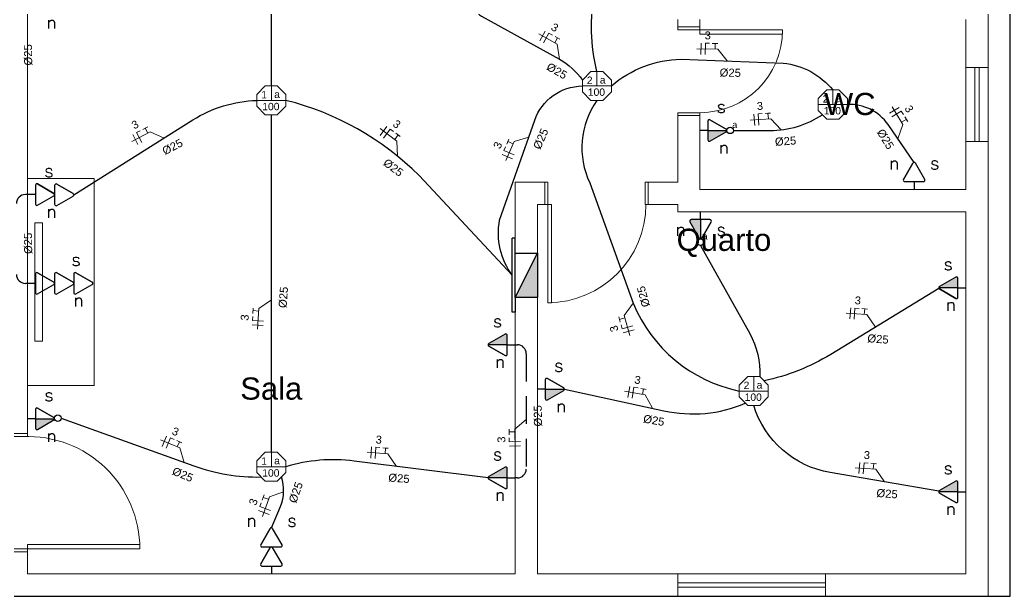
# Model space of a CAD drawing. Header units: millimetres. Extents: x 50 to 186, y -32 to 33.
# Drawn here: x 73.87 to 80.57, y 10.82 to 14.72 of the extents above; entities that cross this region are included whole.
import ezdxf

# ---------------------------------------------------------------- set-up
doc = ezdxf.new("R2010")
doc.units = ezdxf.units.MM
doc.linetypes.add('HIDDEN', pattern=[0.375, 0.25, -0.125])
doc.layers.get('0').update_dxf_attribs({"lineweight": 30})
for name, color, linetype in [('1 - Circuitos', 7, 'Continuous'), ('5 - Identificadores', 7, 'Continuous'), ('7 - Eletroduto', 6, 'Continuous'), ('Pontos de iluminação', 5, 'Continuous'), ('Pontos de Tomadas', 240, 'Continuous'), ('TEXTO', 7, 'Continuous')]:
    doc.layers.add(name, color=color, linetype=linetype)
for name, color, linetype, lineweight in [('3 - Cozinha', 160, 'Continuous', 20), ('4 - Edificação', 7, 'Continuous', 20), ('Portas', 251, 'Continuous', 9)]:
    doc.layers.add(name, color=color, linetype=linetype, lineweight=lineweight)
doc.styles.add('Arial0', font='arial.ttf', dxfattribs={"height": 3.14658})
doc.styles.add('ROMANS', font='ROMANS.SHX')
doc.styles.add('SEACAD_Arial', font='arial.ttf')
doc.styles.get("Standard").update_dxf_attribs({"font": 'arial.ttf'})
doc.styles.add('TEXTO_NOMEQUADRO', font='arial.ttf')

# ---------------------------------------------------------------- blocks, each defined once
blk = doc.blocks.new('ponto de luz')
at = {"color": 5, "linetype": 'Continuous', "lineweight": 15, "true_color": 0x000005}
blk.add_lwpolyline([(63.6396, -13.7603), (63.5583, -13.7603), (63.5009, -13.8188), (63.5009, -13.8984), (63.5583, -13.9569), (63.6396, -13.9569), (63.698, -13.8984), (63.698, -13.8188)], close=True, dxfattribs=at)
for points in [[(63.5995, -13.8589), (63.5995, -13.7603), (63.5995, -13.7603)], [(63.698, -13.8589), (63.5009, -13.8589), (63.5009, -13.8589)]]:
    blk.add_lwpolyline(points, dxfattribs=at)
at = {"layer": '1 - Circuitos'}
blk.add_attdef('N', (63.5309, -13.8452), '', height=0.05, dxfattribs=at)
at = {"layer": '5 - Identificadores', "flags": 4}
for tag, p in [('R', (63.6187, -13.8426)), ('S', (63.5376, -13.9254))]:
    blk.add_attdef(tag, p, '', height=0.05, dxfattribs=at)

msp = doc.modelspace()

# ---------------------------------------------------------------- hatches: boundary and pattern name
at = {"layer": '7 - Eletroduto'}
h = msp.add_hatch(color=256, dxfattribs=at)
h.dxf.hatch_style = 1
h.paths.add_polyline_path([(77.3708, 12.8446), (77.3708, 13.1446), (77.2208, 12.8446)])
at = {"layer": 'Pontos de Tomadas'}
h = msp.add_hatch(color=256, dxfattribs=at)
h.dxf.hatch_style = 1
h.paths.add_polyline_path([(78.6492, 13.9659, 0.268035), (78.6541, 13.9744), (78.5245, 13.9744), (78.5245, 13.9108, 0.577243), (78.5391, 13.9024)])
h = msp.add_hatch(dxfattribs=at)
h.set_pattern_fill('ANGLE', color=256)
h.set_pattern_definition([(0, (0, 0), (0, 6.985), [5.08, -1.905]), (90, (0, 0), (-6.985, 4e-16), [5.08, -1.905])])
h.paths.add_polyline_path([(79.9293, 13.7528, 0.577564), (79.9124, 13.7528), (79.8488, 13.6426, 0.577243), (79.8573, 13.628), (79.9844, 13.628, 0.577243), (79.9928, 13.6426)])
h = msp.add_hatch(color=256, dxfattribs=at)
h.dxf.hatch_style = 1
h.paths.add_polyline_path([(78.4669, 13.246, 0.268035), (78.4753, 13.2411), (78.4753, 13.3708), (78.4117, 13.3708, 0.577243), (78.4033, 13.3561)])
h = msp.add_hatch(color=256, dxfattribs=at)
h.dxf.hatch_style = 1
h.paths.add_polyline_path([(80.0924, 12.9188, 0.268035), (80.0875, 12.9104), (80.2172, 12.9104), (80.2172, 12.9739, 0.577243), (80.2026, 12.9824)])
h = msp.add_hatch(color=256, dxfattribs=at)
h.dxf.hatch_style = 1
h.paths.add_polyline_path([(77.0424, 12.5328, 0.268035), (77.0375, 12.5244), (77.1672, 12.5244), (77.1672, 12.5879, 0.577243), (77.1526, 12.5964)])
h = msp.add_hatch(color=256, dxfattribs=at)
h.dxf.hatch_style = 1
h.paths.add_polyline_path([(77.5492, 12.2159, 0.268035), (77.5541, 12.2244), (77.4245, 12.2244), (77.4245, 12.1608, 0.577243), (77.4391, 12.1524)])
h = msp.add_hatch(color=256, dxfattribs=at)
h.dxf.hatch_style = 1
h.paths.add_polyline_path([(74.0992, 12.0159, 0.268035), (74.1041, 12.0244), (73.9745, 12.0244), (73.9745, 11.9608, 0.577243), (73.9891, 11.9524)])
h = msp.add_hatch(color=256, dxfattribs=at)
h.dxf.hatch_style = 1
h.paths.add_polyline_path([(77.0424, 11.6328, 0.268035), (77.0375, 11.6244), (77.1672, 11.6244), (77.1672, 11.6879, 0.577243), (77.1526, 11.6964)])
h = msp.add_hatch(color=256, dxfattribs=at)
h.dxf.hatch_style = 1
h.paths.add_polyline_path([(80.0924, 11.5388, 0.268035), (80.0875, 11.5304), (80.2172, 11.5304), (80.2172, 11.5939, 0.577243), (80.2026, 11.6024)])

# ---------------------------------------------------------------- linework, layer by layer
msp.add_lwpolyline([(53.5708, 10.8244), (80.5708, 10.8244), (80.5708, 18.8244), (53.5708, 18.8244)], close=True)
at = {"layer": '1 - Circuitos', "color": 5, "linetype": 'Continuous', "lineweight": 15, "true_color": 0x000005}
for points in [[(77.5215, 14.4569), (77.5042, 14.5577), (77.3809, 14.627)], [(78.6545, 14.444), (78.5914, 14.5243), (78.4499, 14.5265)], [(79.8104, 13.9175), (79.8447, 14.0138), (79.771, 14.1346)], [(79.0217, 13.979), (78.952, 14.0537), (78.8109, 14.0439)], [(74.8448, 13.9229), (74.7512, 13.964), (74.6254, 13.8993)], [(76.4247, 13.8004), (76.4204, 13.9025), (76.307, 13.987)], [(77.3124, 13.9276), (77.2138, 13.9005), (77.157, 13.7709)], [(75.5708, 12.8284), (75.4868, 12.7703), (75.4759, 12.6293)], [(78.0186, 12.8068), (77.9592, 12.7237), (77.9967, 12.5873)], [(79.6593, 12.6443), (79.6012, 12.7284), (79.4601, 12.7393)], [(78.1504, 12.0955), (78.101, 12.185), (77.9617, 12.2098)], [(77.2958, 12.0192), (77.2176, 11.9535), (77.22, 11.812)], [(74.9798, 11.7292), (74.9506, 11.8271), (74.8198, 11.8811)], [(76.4173, 11.7024), (76.3592, 11.7865), (76.2182, 11.7974)], [(79.7206, 11.5983), (79.6625, 11.6824), (79.5214, 11.6933)], [(75.654, 11.5305), (75.5576, 11.4965), (75.5101, 11.3632)]]:
    msp.add_lwpolyline(points, dxfattribs=at)
at = {"layer": '1 - Circuitos', "color": 7, "linetype": 'Continuous', "lineweight": 15, "true_color": 0x000007}
for points in [[(77.3873, 14.5804), (77.4244, 14.6463), (77.4244, 14.6463)], [(77.4736, 14.6186), (77.4495, 14.6322), (77.4125, 14.5663)], [(77.4906, 14.6091), (77.5229, 14.591), (77.5072, 14.5998), (77.4885, 14.5665)], [(78.4777, 14.4887), (78.4789, 14.5643), (78.4789, 14.5643)], [(78.5354, 14.5634), (78.5077, 14.5638), (78.5066, 14.4882)], [(78.5549, 14.5631), (78.592, 14.5625), (78.574, 14.5628), (78.5734, 14.5246)], [(78.8418, 14.0085), (78.8366, 14.084), (78.8366, 14.084)], [(78.893, 14.0879), (78.8653, 14.086), (78.8706, 14.0105)], [(78.9124, 14.0892), (78.9494, 14.0918), (78.9314, 14.0905), (78.9341, 14.0524)], [(79.7538, 14.0908), (79.8184, 14.1302), (79.8184, 14.1302)], [(79.8478, 14.0819), (79.8334, 14.1056), (79.7688, 14.0662)], [(79.8579, 14.0653), (79.8772, 14.0337), (79.8679, 14.049), (79.8353, 14.0292)], [(74.6679, 13.879), (74.6333, 13.9462), (74.6333, 13.9462)], [(74.6835, 13.9721), (74.6589, 13.9594), (74.6935, 13.8922)], [(74.7008, 13.981), (74.7338, 13.998), (74.7178, 13.9898), (74.7353, 13.9558)], [(76.3074, 13.94), (76.3526, 14.0006), (76.3526, 14.0006)], [(76.3979, 13.9669), (76.3757, 13.9834), (76.3305, 13.9228)], [(76.4135, 13.9552), (76.4432, 13.9331), (76.4288, 13.9438), (76.406, 13.9132)], [(77.164, 13.8819), (77.1789, 13.9158), (77.1717, 13.8994), (77.2066, 13.884)], [(77.2027, 13.7819), (77.1335, 13.8123), (77.1335, 13.8123)], [(77.1562, 13.8641), (77.1451, 13.8387), (77.2143, 13.8083)], [(75.4458, 12.7363), (75.4487, 12.7733), (75.4473, 12.7554), (75.4854, 12.7524)], [(79.4856, 12.6998), (79.4914, 12.7752), (79.4914, 12.7752)], [(79.5478, 12.7708), (79.5202, 12.7729), (79.5144, 12.6976)], [(79.5672, 12.7693), (79.6041, 12.7665), (79.5862, 12.7678), (79.5833, 12.7298)], [(75.4443, 12.7169), (75.4422, 12.6893), (75.5176, 12.6835)], [(77.9322, 12.6778), (77.9224, 12.7136), (77.9271, 12.6963), (77.9639, 12.7064)], [(75.5154, 12.6548), (75.44, 12.6606), (75.44, 12.6606)], [(77.9374, 12.6591), (77.9447, 12.6324), (78.0176, 12.6524)], [(78.0253, 12.6247), (77.9524, 12.6046), (77.9524, 12.6046)], [(77.9831, 12.168), (77.9964, 12.2424), (77.9964, 12.2424)], [(78.052, 12.2325), (78.0248, 12.2374), (78.0115, 12.1629)], [(78.0712, 12.2291), (78.1077, 12.2226), (78.09, 12.2257), (78.0833, 12.1881)], [(77.18, 11.9158), (77.1794, 11.9529), (77.1797, 11.9349), (77.2179, 11.9355)], [(74.8318, 11.8356), (74.8607, 11.9055), (74.8607, 11.9055)], [(74.9129, 11.884), (74.8873, 11.8945), (74.8585, 11.8246)], [(74.9309, 11.8765), (74.9652, 11.8624), (74.9486, 11.8692), (74.934, 11.8339)], [(77.1804, 11.8963), (77.1808, 11.8686), (77.2564, 11.8699)], [(76.2437, 11.7579), (76.2495, 11.8333), (76.2495, 11.8333)], [(76.3058, 11.8289), (76.2782, 11.8311), (76.2724, 11.7557)], [(76.3252, 11.8274), (76.3622, 11.8246), (76.3443, 11.826), (76.3413, 11.7879)], [(77.2569, 11.8411), (77.1813, 11.8398), (77.1813, 11.8398)], [(79.5469, 11.6538), (79.5527, 11.7291), (79.5527, 11.7291)], [(79.6091, 11.7248), (79.5815, 11.7269), (79.5757, 11.6515)], [(79.6285, 11.7233), (79.6654, 11.7204), (79.6475, 11.7218), (79.6446, 11.6838)], [(75.5092, 11.4744), (75.5216, 11.5093), (75.5156, 11.4924), (75.5516, 11.4796)], [(75.5549, 11.3775), (75.4837, 11.4028), (75.4837, 11.4028)], [(75.5027, 11.4561), (75.4934, 11.43), (75.5646, 11.4046)]]:
    msp.add_lwpolyline(points, dxfattribs=at)
at = {"layer": '3 - Cozinha'}
for points in [[(74.3708, 12.2494), (74.3708, 13.6494), (73.9208, 13.6494), (73.9208, 12.2494)], [(74.0208, 12.5494), (74.0208, 13.3494), (73.9708, 13.3494), (73.9708, 12.5494)]]:
    msp.add_lwpolyline(points, close=True, dxfattribs=at)
at = {"layer": '4 - Edificação'}
for p, q in [((80.4208, 17.8244), (80.4208, 10.9744)), ((73.9208, 11.9244), (73.9208, 17.6744)), ((78.3208, 14.7244), (78.3208, 14.6744)), ((78.4708, 14.7244), (78.4708, 14.6744)), ((80.2708, 14.7244), (80.2708, 13.5744)), ((78.3208, 14.0744), (78.3208, 13.6244)), ((78.4708, 14.0744), (78.4708, 13.5744)), ((77.2208, 10.9744), (77.2208, 13.6244)), ((77.2208, 13.6244), (77.4208, 13.6244)), ((77.4208, 13.6244), (77.4208, 13.4744)), ((78.1208, 13.6244), (78.3208, 13.6244)), ((80.2708, 13.5744), (78.4708, 13.5744)), ((77.4208, 13.4744), (77.3708, 13.4744)), ((77.3708, 13.4744), (77.3708, 10.9744)), ((78.1208, 13.4744), (78.3208, 13.4744)), ((78.3208, 13.4744), (78.3208, 13.4244)), ((78.3208, 13.4244), (80.2708, 13.4244)), ((80.2708, 13.4244), (80.2708, 10.9744)), ((73.9208, 11.9244), (73.7708, 11.9244)), ((73.7708, 11.1244), (73.9208, 11.1244)), ((73.9208, 11.1244), (73.9208, 10.9744)), ((73.9208, 10.9744), (77.2208, 10.9744)), ((76.1708, 10.9744), (76.1708, 10.9744)), ((77.3708, 10.9744), (80.2708, 10.9744)), ((80.4208, 10.9744), (80.4208, 10.8244)), ((55.6708, 10.8244), (80.4208, 10.8244))]:
    msp.add_line(p, q, dxfattribs=at)
at = {"layer": '7 - Eletroduto'}
for p, q in [((73.9208, 13.5401), (73.9058, 13.5401)), ((77.2208, 13.2446), (77.2008, 13.2446)), ((77.2008, 12.7446), (77.2008, 13.2446)), ((77.2208, 13.1446), (77.2208, 13.2446)), ((77.2208, 12.8446), (77.2208, 13.1446)), ((77.2208, 13.1446), (77.3708, 13.1446)), ((77.2208, 12.8446), (77.3708, 13.1446)), ((77.3708, 13.1446), (77.3708, 12.8446)), ((73.9208, 12.9401), (73.9058, 12.9401)), ((77.3708, 12.8446), (77.2208, 12.8446)), ((77.2208, 12.8446), (77.2208, 12.7446)), ((77.2208, 12.7446), (77.2008, 12.7446)), ((77.2208, 12.5244), (77.2358, 12.5244)), ((77.2358, 11.6244), (77.2208, 11.6244))]:
    msp.add_line(p, q, dxfattribs=at)
at = {"layer": '7 - Eletroduto', "linetype": 'HIDDEN', "ltscale": 0.75}
msp.add_line((77.2958, 12.4644), (77.2958, 11.6844), dxfattribs=at)
at = {"layer": '7 - Eletroduto'}
for points in [[(77.7736, 14.3733, -0.110493), (77.7611, 14.9121), (77.9916, 15.6712, -0.333735), (78.728, 16.2729, -114.141172)], [(76.9935, 14.9381, 0.587466), (76.9927, 14.7474), (77.5215, 14.4569, -0.106433), (77.6756, 14.3149, -0.266852)], [(77.8728, 14.275, -0.179447), (78.3432, 14.4554), (79.0353, 14.43, -0.196648), (79.3708, 14.248, 0.087616)], [(77.2008, 12.9946, -0.206387), (77.1152, 13.3674), (77.353, 14.0432, -0.314386), (77.6756, 14.275, 2.399391)], [(74.2337, 13.5387), (75.0393, 14.0452, -0.133381), (75.4724, 14.1773, 2.343507)], [(77.2008, 12.9946), (76.5709, 13.6686, 0.136065), (75.6695, 14.1773, -3.420166)], [(77.7736, 14.1767, 0.270536), (77.7258, 13.6196), (78.0186, 12.8068, 0.247981), (78.7369, 12.2118, 85.26147)], [(79.9208, 13.7577), (79.7443, 14.0133, 0.25816), (79.4694, 14.1497, -1.805639)], [(78.6981, 13.9744), (78.9445, 13.9744, 0.145834), (79.3009, 14.0806, -0.298007)], [(78.4753, 13.1971), (78.8079, 12.5999, -0.140255), (78.8756, 12.3103, 1.050445)], [(80.0885, 12.9061), (79.3565, 12.4597, -0.085772), (78.9048, 12.2811, -5.004622)], [(77.5541, 12.2236), (78.2277, 12.079, 0.159269), (78.7782, 12.1301, 0.92046)], [(80.089, 11.5356), (79.3521, 11.661, -0.28237), (78.8349, 12.1137, -1.35805)], [(74.1477, 12.0288), (75.0455, 11.7055, 0.0915), (75.5009, 11.6306, -0.009714)], [(77.0375, 11.6244), (76.13, 11.7386, 0.105119), (75.6694, 11.6997, 0.74224)], [(75.5708, 11.2873), (75.6319, 11.432, 0.18066), (75.6402, 11.6306, -1.378536)]]:
    msp.add_lwpolyline(points, format="xyb", dxfattribs=at)
for points in [[(75.5709, 14.2759), (75.5709, 16.1764)], [(75.5708, 11.798), (75.5708, 14.0793)]]:
    msp.add_lwpolyline(points, dxfattribs=at)
for centre, start, end in [((73.9058, 13.4801), 90, 180), ((73.9058, 13.0001), 180, 270), ((77.2358, 12.4644), 0, 90), ((77.2358, 11.6844), 270, 0)]:
    msp.add_arc(centre, 0.06, start, end, dxfattribs=at)
at = {"layer": 'Pontos de Tomadas'}
for p, q in [((78.5245, 14.0379), (78.5245, 13.9108)), ((78.5391, 14.0464), (78.6492, 13.9828)), ((78.6492, 13.9828), (78.5391, 14.0464)), ((78.6492, 13.9828), (78.5391, 14.0464)), ((78.5245, 13.9744), (78.4708, 13.9744)), ((78.5245, 13.9744), (78.6541, 13.9744)), ((78.5391, 13.9024), (78.6492, 13.9659)), ((79.8488, 13.6426), (79.9124, 13.7528)), ((79.9124, 13.7528), (79.8488, 13.6426)), ((79.9124, 13.7528), (79.8488, 13.6426)), ((79.9928, 13.6426), (79.9293, 13.7528)), ((73.9891, 13.6121), (74.0992, 13.5486)), ((74.0992, 13.5486), (73.9891, 13.6121)), ((74.0992, 13.5486), (73.9891, 13.6121)), ((74.1186, 13.6107), (74.2288, 13.5472)), ((74.2288, 13.5472), (74.1186, 13.6107)), ((74.2288, 13.5472), (74.1186, 13.6107)), ((79.8573, 13.628), (79.9844, 13.628)), ((79.9208, 13.628), (79.9208, 13.5744)), ((73.9745, 13.5401), (73.9208, 13.5401)), ((73.9745, 13.6037), (73.9745, 13.4766)), ((74.104, 13.6023), (74.104, 13.4752)), ((73.9891, 13.4681), (74.0992, 13.5317)), ((74.1186, 13.4667), (74.2288, 13.5303)), ((78.4753, 13.3708), (78.4753, 13.4244)), ((78.4033, 13.3561), (78.4669, 13.246)), ((78.5389, 13.3708), (78.4117, 13.3708)), ((78.4753, 13.3708), (78.4753, 13.2411)), ((78.5473, 13.3561), (78.4837, 13.246)), ((78.4837, 13.246), (78.5473, 13.3561)), ((78.4837, 13.246), (78.5473, 13.3561)), ((73.9745, 13.0037), (73.9745, 12.8766)), ((73.9891, 13.0121), (74.0992, 12.9486)), ((74.0992, 12.9486), (73.9891, 13.0121)), ((74.0992, 12.9486), (73.9891, 13.0121)), ((74.1041, 13.0037), (74.1041, 12.8766)), ((74.1187, 13.0121), (74.2289, 12.9486)), ((74.2289, 12.9486), (74.1187, 13.0121)), ((74.2289, 12.9486), (74.1187, 13.0121)), ((74.2338, 13.0037), (74.2338, 12.8766)), ((74.2484, 13.0121), (74.3586, 12.9486)), ((74.3586, 12.9486), (74.2484, 13.0121)), ((74.3586, 12.9486), (74.2484, 13.0121)), ((73.9745, 12.9401), (73.9208, 12.9401)), ((80.2026, 12.9824), (80.0924, 12.9188)), ((80.2172, 12.8468), (80.2172, 12.9739)), ((73.9891, 12.8681), (74.0992, 12.9317)), ((74.1187, 12.8681), (74.2289, 12.9317)), ((74.2484, 12.8681), (74.3586, 12.9317)), ((80.2172, 12.9104), (80.0875, 12.9104)), ((80.2026, 12.8384), (80.0924, 12.9019)), ((80.0924, 12.9019), (80.2026, 12.8384)), ((80.0924, 12.9019), (80.2026, 12.8384)), ((80.2172, 12.9104), (80.2708, 12.9104)), ((77.1526, 12.5964), (77.0424, 12.5328)), ((77.1672, 12.4608), (77.1672, 12.5879)), ((77.1672, 12.5244), (77.0375, 12.5244)), ((77.1526, 12.4524), (77.0424, 12.5159)), ((77.0424, 12.5159), (77.1526, 12.4524)), ((77.0424, 12.5159), (77.1526, 12.4524)), ((77.1672, 12.5244), (77.2208, 12.5244)), ((77.4245, 12.2879), (77.4245, 12.1608)), ((77.4391, 12.2964), (77.5492, 12.2328)), ((77.5492, 12.2328), (77.4391, 12.2964)), ((77.5492, 12.2328), (77.4391, 12.2964)), ((77.4245, 12.2244), (77.3708, 12.2244)), ((77.4245, 12.2244), (77.5541, 12.2244)), ((77.4391, 12.1524), (77.5492, 12.2159)), ((73.9745, 12.0879), (73.9745, 11.9608)), ((73.9891, 12.0964), (74.0992, 12.0328)), ((74.0992, 12.0328), (73.9891, 12.0964)), ((74.0992, 12.0328), (73.9891, 12.0964)), ((73.9745, 12.0244), (73.9208, 12.0244)), ((73.9745, 12.0244), (74.1041, 12.0244)), ((73.9891, 11.9524), (74.0992, 12.0159)), ((77.1526, 11.6964), (77.0424, 11.6328)), ((77.1672, 11.5608), (77.1672, 11.6879)), ((77.1672, 11.6244), (77.0375, 11.6244)), ((77.1526, 11.5524), (77.0424, 11.6159)), ((77.0424, 11.6159), (77.1526, 11.5524)), ((77.0424, 11.6159), (77.1526, 11.5524)), ((77.1672, 11.6244), (77.2208, 11.6244)), ((80.2026, 11.6024), (80.0924, 11.5388)), ((80.2172, 11.5304), (80.0875, 11.5304)), ((80.2172, 11.4668), (80.2172, 11.5939)), ((80.2172, 11.5304), (80.2708, 11.5304)), ((80.2026, 11.4584), (80.0924, 11.5219)), ((80.0924, 11.5219), (80.2026, 11.4584)), ((80.0924, 11.5219), (80.2026, 11.4584)), ((75.4988, 11.1723), (75.5624, 11.2825)), ((75.5624, 11.2825), (75.4988, 11.1723)), ((75.5624, 11.2825), (75.4988, 11.1723)), ((75.6428, 11.1723), (75.5793, 11.2825)), ((75.4988, 11.0426), (75.5624, 11.1528)), ((75.5624, 11.1528), (75.4988, 11.0426)), ((75.5624, 11.1528), (75.4988, 11.0426)), ((75.5073, 11.1577), (75.6344, 11.1577)), ((75.6428, 11.0426), (75.5793, 11.1528)), ((75.5073, 11.028), (75.6344, 11.028)), ((75.5708, 11.028), (75.5708, 10.9744))]:
    msp.add_line(p, q, dxfattribs=at)
for centre in [(78.6761, 13.9744), (78.4753, 13.2191), (74.1257, 12.0288)]:
    msp.add_circle(centre, 0.022, dxfattribs=at)
for centre, start, end in [((78.5342, 14.0379), 60.01836, 180), ((78.6444, 13.9744), 299.98164, 60.01836), ((78.5342, 13.9108), 180, 299.98164), ((79.9208, 13.7479), 29.98164, 150.01836), ((73.9842, 13.6037), 60.01836, 180), ((74.1138, 13.6023), 60.01836, 180), ((79.8573, 13.6378), 150.01836, 270), ((79.9844, 13.6378), 270, 29.98164), ((74.0944, 13.5401), 299.98164, 60.01836), ((74.2239, 13.5387), 299.98164, 60.01836), ((73.9842, 13.4766), 180, 299.98164), ((74.1138, 13.4752), 180, 299.98164), ((78.4117, 13.361), 90, 209.98164), ((78.5389, 13.361), 330.01836, 90), ((78.4753, 13.2508), 209.98164, 330.01836), ((73.9842, 13.0037), 60.01836, 180), ((74.1139, 13.0037), 60.01836, 180), ((74.2435, 13.0037), 60.01836, 180), ((74.0944, 12.9401), 299.98164, 60.01836), ((74.224, 12.9401), 299.98164, 60.01836), ((74.3537, 12.9401), 299.98164, 60.01836), ((80.2075, 12.9739), 0, 119.98164), ((73.9842, 12.8766), 180, 299.98164), ((74.1139, 12.8766), 180, 299.98164), ((74.2435, 12.8766), 180, 299.98164), ((80.0973, 12.9104), 119.98164, 240.01836), ((80.2075, 12.8468), 240.01836, 0), ((77.1575, 12.5879), 0, 119.98164), ((77.0473, 12.5244), 119.98164, 240.01836), ((77.1575, 12.4608), 240.01836, 0), ((77.4342, 12.2879), 60.01836, 180), ((77.5444, 12.2244), 299.98164, 60.01836), ((77.4342, 12.1608), 180, 299.98164), ((73.9842, 12.0879), 60.01836, 180), ((74.0944, 12.0244), 299.98164, 60.01836), ((73.9842, 11.9608), 180, 299.98164), ((77.1575, 11.6879), 0, 119.98164), ((77.0473, 11.6244), 119.98164, 240.01836), ((80.2075, 11.5939), 0, 119.98164), ((77.1575, 11.5608), 240.01836, 0), ((80.0973, 11.5304), 119.98164, 240.01836), ((80.2075, 11.4668), 240.01836, 0), ((75.5708, 11.2776), 29.98164, 150.01836), ((75.5073, 11.1674), 150.01836, 270), ((75.5708, 11.1479), 29.98164, 150.01836), ((75.6344, 11.1674), 270, 29.98164), ((75.5073, 11.0378), 150.01836, 270), ((75.6344, 11.0378), 270, 29.98164)]:
    msp.add_arc(centre, 0.00975, start, end, dxfattribs=at)
at = {"layer": 'Portas'}
for p, q in [((80.3308, 14.3994), (80.3308, 13.8994)), ((80.3608, 14.3994), (80.3608, 13.8994)), ((78.3208, 10.9144), (79.3208, 10.9144)), ((78.3208, 10.8844), (79.3208, 10.8844))]:
    msp.add_line(p, q, dxfattribs=at)
for points in [[(78.4708, 14.6744), (78.3208, 14.6744), (78.3208, 14.6544), (78.4708, 14.6544)], [(78.4708, 14.6544), (78.4708, 14.6244), (79.0308, 14.6244), (79.0308, 14.6544)], [(80.2708, 14.3994), (80.2708, 13.8994), (80.4208, 13.8994), (80.4208, 14.3994)], [(78.4708, 14.0944), (78.3208, 14.0944), (78.3208, 14.0744), (78.4708, 14.0744)], [(77.4208, 13.4744), (77.4208, 13.6244), (77.4408, 13.6244), (77.4408, 13.4744)], [(78.1008, 13.4744), (78.1008, 13.6244), (78.1208, 13.6244), (78.1208, 13.4744)], [(77.4408, 13.4744), (77.4671, 13.4744), (77.4671, 12.8094), (77.4408, 12.8094)], [(73.9208, 11.9044), (73.7708, 11.9044), (73.7708, 11.9244), (73.9208, 11.9244)], [(73.9208, 11.1244), (73.7708, 11.1244), (73.7708, 11.1444), (73.9208, 11.1444)], [(73.9208, 11.1444), (73.9208, 11.1744), (74.6808, 11.1744), (74.6808, 11.1444)], [(78.3208, 10.8244), (79.3208, 10.8244), (79.3208, 10.9744), (78.3208, 10.9744)]]:
    msp.add_lwpolyline(points, close=True, dxfattribs=at)
for centre, radius, start, end in [((78.4708, 14.6544), 0.56, 270, 0), ((77.4408, 13.4744), 0.665, 270, 0), ((73.9208, 11.1444), 0.76, 0, 92.26226)]:
    msp.add_arc(centre, radius, start, end, dxfattribs=at)

# ---------------------------------------------------------------- block references
at = {"layer": 'Pontos de iluminação', "color": 2}
ref = msp.add_blockref('ponto de luz', (14.1747, 28.1337), dxfattribs=at)
ref.add_attrib('S', '100', (77.7124, 14.2083), dxfattribs={"layer": '5 - Identificadores', "height": 0.05})
ref.add_attrib('R', 'a', (77.7934, 14.291), dxfattribs={"layer": '5 - Identificadores', "height": 0.05})
ref.add_attrib('N', '2', (77.7056, 14.2885), dxfattribs={"layer": '1 - Circuitos', "height": 0.05})
ref = msp.add_blockref('ponto de luz', (11.9715, 28.0362), dxfattribs=at)
ref.add_attrib('S', '100', (75.5091, 14.1109), dxfattribs={"layer": '5 - Identificadores', "height": 0.05})
ref.add_attrib('R', 'a', (75.5901, 14.1936), dxfattribs={"layer": '5 - Identificadores', "height": 0.05})
ref.add_attrib('N', '1', (75.5024, 14.1911), dxfattribs={"layer": '1 - Circuitos', "height": 0.05})
ref = msp.add_blockref('ponto de luz', (15.7714, 28.0083), dxfattribs=at)
ref.add_attrib('S', '100', (79.309, 14.0829), dxfattribs={"layer": '5 - Identificadores', "height": 0.05})
ref.add_attrib('R', 'a', (79.39, 14.1656), dxfattribs={"layer": '5 - Identificadores', "height": 0.05})
ref.add_attrib('N', '2', (79.3023, 14.1631), dxfattribs={"layer": '1 - Circuitos', "height": 0.05})
ref = msp.add_blockref('ponto de luz', (15.236, 26.0707), dxfattribs=at)
ref.add_attrib('S', '100', (78.7736, 12.1453), dxfattribs={"layer": '5 - Identificadores', "height": 0.05})
ref.add_attrib('R', 'a', (78.8547, 12.228), dxfattribs={"layer": '5 - Identificadores', "height": 0.05})
ref.add_attrib('N', '2', (78.7669, 12.2255), dxfattribs={"layer": '1 - Circuitos', "height": 0.05})
ref = msp.add_blockref('ponto de luz', (11.9714, 25.5583), dxfattribs=at)
ref.add_attrib('S', '100', (75.509, 11.6329), dxfattribs={"layer": '5 - Identificadores', "height": 0.05})
ref.add_attrib('R', 'a', (75.59, 11.7156), dxfattribs={"layer": '5 - Identificadores', "height": 0.05})
ref.add_attrib('N', '1', (75.5023, 11.7131), dxfattribs={"layer": '1 - Circuitos', "height": 0.05})

# ---------------------------------------------------------------- texts
at = {"layer": '1 - Circuitos', "color": 7, "true_color": 0x000007, "style": 'Arial0'}
for rotation, p in [(330.67658, (77.4579, 14.6578)), (359.10698, (78.5029, 14.5904)), (3.96528, (78.8583, 14.112)), (301.38835, (79.8532, 14.1238)), (27.23799, (74.6421, 13.9806)), (323.32156, (76.3873, 14.0077)), (66.32866, (77.1187, 13.8445)), (355.58405, (79.517, 12.7997)), (85.58405, (75.4154, 12.6861)), (105.39473, (77.9206, 12.6203)), (349.88191, (78.0243, 12.2643)), (337.56798, (74.8926, 11.921)), (355.58405, (76.275, 11.8578)), (90.96858, (77.1545, 11.863)), (355.58405, (79.5783, 11.7537)), (70.39677, (75.4667, 11.4339))]:
    msp.add_text('3', height=0.0534, rotation=rotation, dxfattribs=at).set_placement(p)
at = {"layer": '1 - Circuitos', "color": 1, "true_color": 0x000001, "style": 'Arial0'}
for rotation, p in [(90.83962, (73.9525, 14.4136)), (330.67658, (77.4271, 14.3884)), (359.10698, (78.6042, 14.3387)), (66.32866, (77.3899, 13.8405)), (301.38835, (79.6666, 13.9628)), (27.23799, (74.85, 13.8064)), (3.96528, (78.9805, 13.8699)), (323.32156, (76.3223, 13.7444)), (90.78855, (73.9525, 13.1388)), (85.58405, (75.6728, 12.7717)), (105.39473, (78.1337, 12.7881)), (355.58405, (79.6026, 12.5424)), (90.96858, (77.4026, 11.9723)), (349.88191, (78.0839, 11.9997)), (337.56798, (74.8944, 11.6498)), (70.39677, (75.7375, 11.4491)), (355.58405, (76.3606, 11.6005)), (355.58405, (79.6639, 11.4963))]:
    msp.add_text('Ø25', height=0.05451, rotation=rotation, dxfattribs=at).set_placement(p)
at = {"layer": '5 - Identificadores'}
for s, height, style, p in [('n', 0.0858, 'ROMANS', (74.0473, 14.6631)), ('s', 0.0858, 'ROMANS', (78.5842, 14.0927)), ('a', 0.044, 'SEACAD_Arial', (78.6894, 13.9919)), ('n', 0.0858, 'ROMANS', (78.5973, 13.8181)), ('n', 0.0858, 'ROMANS', (79.751, 13.7111)), ('s', 0.0858, 'ROMANS', (80.029, 13.7111)), ('s', 0.0858, 'ROMANS', (74.0342, 13.6585)), ('n', 0.0858, 'ROMANS', (74.0473, 13.3839)), ('n', 0.0858, 'ROMANS', (78.3054, 13.2625)), ('a', 0.044, 'SEACAD_Arial', (78.4886, 13.2366)), ('s', 0.0858, 'ROMANS', (78.5834, 13.2625)), ('s', 0.0858, 'ROMANS', (74.2175, 13.0585)), ('s', 0.0858, 'ROMANS', (80.1201, 13.0287)), ('n', 0.0858, 'ROMANS', (74.2306, 12.7839)), ('n', 0.0858, 'ROMANS', (80.1332, 12.7541)), ('s', 0.0858, 'ROMANS', (77.0701, 12.6427)), ('n', 0.0858, 'ROMANS', (77.0832, 12.3681)), ('s', 0.0858, 'ROMANS', (77.4842, 12.3427)), ('s', 0.0858, 'ROMANS', (74.0342, 12.1427)), ('n', 0.0858, 'ROMANS', (77.4973, 12.0681)), ('n', 0.0858, 'ROMANS', (74.0473, 11.8681)), ('s', 0.0858, 'ROMANS', (77.0701, 11.7427)), ('s', 0.0858, 'ROMANS', (80.1201, 11.6487)), ('n', 0.0858, 'ROMANS', (77.0832, 11.4681)), ('n', 0.0858, 'ROMANS', (80.1332, 11.3741)), ('n', 0.0858, 'ROMANS', (75.401, 11.2944)), ('s', 0.0858, 'ROMANS', (75.679, 11.2944))]:
    msp.add_text(s, height=height, dxfattribs=dict(at, style=style)).set_placement(p)
at = {"layer": 'TEXTO', "char_height": 0.15, "attachment_point": 1, "style": 'TEXTO_NOMEQUADRO'}
for s, insert, width in [('{\\C252;WC}', (79.3109, 14.2281), 0.416387), ('{\\C252;Quarto}', (78.3133, 13.3095), 0.67308), ('{\\C252;Sala}', (75.3602, 12.3035), 0.67308)]:
    msp.add_mtext(s, dxfattribs=dict(at, insert=insert, width=width))

doc.saveas('drawing.dxf')
